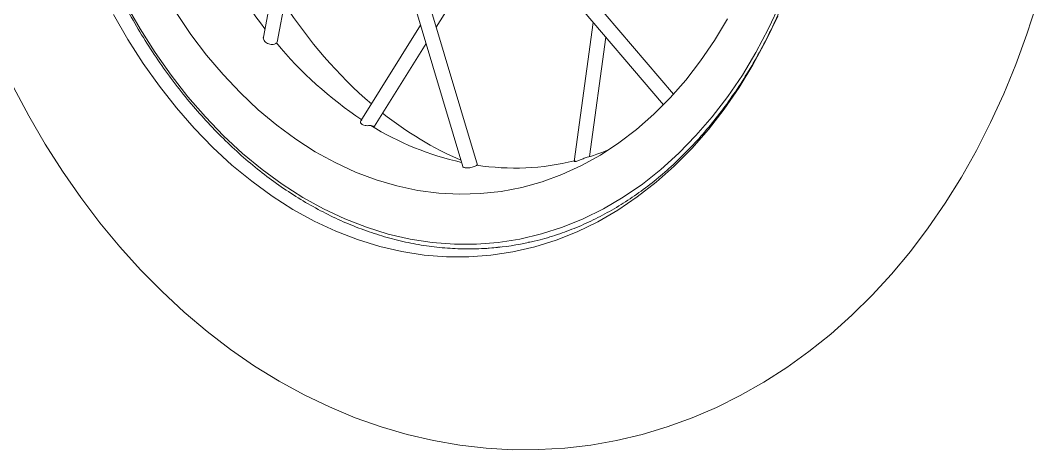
# Model space of a CAD drawing. Header units: millimetres. Extents: x -696 to 165, y -344 to 645.
# Drawn here: x -54.1 to 157.3, y -343.8 to -254.4 of the extents above; entities that cross this region are included whole.
import ezdxf

# ---------------------------------------------------------------- set-up
doc = ezdxf.new("R2010")
doc.units = ezdxf.units.MM

msp = doc.modelspace()

# ---------------------------------------------------------------- linework, layer by layer
at = {"color": 7, "linetype": 'Continuous', "lineweight": 15}
for p, q in [((81.77, -269.81), (29.49, -208.39)), ((27.56, -210.75), (79.7, -272)), ((5.09, -211.88), (-3.51, -257.95)), ((-0.65, -258.95), (7.79, -213.76)), ((41.03, -284.57), (20.36, -215.29)), ((17.39, -215.85), (37.98, -284.84)), ((32.45, -255.83), (46.59, -233.11)), ((29.19, -255.39), (16.79, -275.32)), ((19.61, -276.46), (30.34, -259.23))]:
    msp.add_line(p, q, dxfattribs=at)
at = {"color": 144, "linetype": 'Continuous', "lineweight": 0}
for p, q in [((65.11, -254.87), (61.15, -283.78)), ((64.31, -282.78), (67.72, -257.94))]:
    msp.add_line(p, q, dxfattribs=at)
at = {"color": 7, "linetype": 'Continuous', "lineweight": 15, "flags": 128}
for points in [[(-55.48, -268.29), (-52.28, -274.31), (-48.87, -280.16), (-45.27, -285.82), (-41.48, -291.27), (-37.51, -296.52), (-33.37, -301.54), (-29.05, -306.33), (-24.58, -310.87), (-19.96, -315.15), (-15.2, -319.16), (-10.32, -322.9), (-5.32, -326.34), (-0.21, -329.49), (4.99, -332.33), (10.26, -334.87), (15.6, -337.1), (20.99, -339), (26.43, -340.59), (31.89, -341.86), (37.37, -342.81), (42.85, -343.44), (48.33, -343.75), (53.79, -343.74), (59.22, -343.42), (64.62, -342.78), (69.97, -341.83), (75.26, -340.57), (80.49, -339), (85.64, -337.13), (90.71, -334.95), (95.69, -332.48), (100.56, -329.72), (105.33, -326.66), (109.97, -323.32), (114.49, -319.69), (118.86, -315.79), (123.09, -311.63), (127.16, -307.2), (131.06, -302.52), (134.78, -297.59), (138.32, -292.44), (141.67, -287.06), (144.81, -281.48), (147.75, -275.7), (150.48, -269.73), (152.99, -263.6), (155.27, -257.31), (157.33, -250.88)], [(-21.68, -252.77), (-18.59, -257.33), (-15.32, -261.64), (-11.88, -265.7), (-8.3, -269.49), (-4.58, -273.01), (-0.73, -276.23), (3.23, -279.14), (7.29, -281.75), (11.44, -284.03), (15.66, -285.98), (19.93, -287.59), (24.25, -288.87), (28.6, -289.79), (32.96, -290.37), (37.32, -290.6), (41.66, -290.47), (45.98, -290), (50.24, -289.17), (54.45, -288), (58.59, -286.48), (62.64, -284.63), (66.58, -282.44), (70.41, -279.93), (74.12, -277.11), (77.68, -273.97), (81.09, -270.54), (84.34, -266.83), (87.41, -262.85), (90.3, -258.61), (92.99, -254.12)]]:
    msp.add_lwpolyline(points, dxfattribs=at)
at = {"color": 8, "linetype": 'Continuous', "lineweight": 15, "flags": 128}
for points in [[(-32.09, -251.03), (-29.15, -256.19), (-26.01, -261.13), (-22.7, -265.84), (-19.21, -270.31), (-15.56, -274.51), (-11.77, -278.45), (-7.83, -282.1), (-3.78, -285.46), (0.4, -288.51), (4.67, -291.25), (9.02, -293.66), (13.45, -295.74), (17.94, -297.48), (22.48, -298.89), (27.05, -299.94), (31.63, -300.64), (36.22, -301), (40.79, -300.99), (45.34, -300.64), (49.86, -299.93), (54.31, -298.87), (58.71, -297.47), (63.02, -295.72), (67.23, -293.63), (71.34, -291.22), (75.33, -288.48), (79.19, -285.42), (82.91, -282.06), (86.47, -278.41), (89.86, -274.47), (93.08, -270.26), (96.11, -265.79), (98.94, -261.08), (101.57, -256.13), (103.99, -250.97)], [(-34.7, -253.22), (-31.7, -258.42), (-28.51, -263.4), (-25.13, -268.14), (-21.59, -272.64), (-17.88, -276.88), (-14.03, -280.85), (-10.04, -284.53), (-5.92, -287.91), (-1.69, -290.99), (2.63, -293.75), (7.05, -296.18), (11.54, -298.28), (16.08, -300.04), (20.68, -301.46), (25.3, -302.53), (29.94, -303.25), (34.59, -303.62), (39.22, -303.63), (43.83, -303.28), (48.4, -302.59), (52.92, -301.54), (57.37, -300.14), (61.74, -298.39), (66.02, -296.31), (70.19, -293.9), (74.25, -291.16), (78.17, -288.1), (81.95, -284.73), (85.58, -281.07), (89.04, -277.12), (92.32, -272.9), (95.42, -268.41), (98.32, -263.68), (101.02, -258.71), (103.51, -253.53)]]:
    msp.add_lwpolyline(points, dxfattribs=at)
at = {"color": 144, "linetype": 'Continuous', "lineweight": 0}
for centre, radius, start, end in [((84, -189.2), 109.94, 204.4761, 217.5367), ((81.95, -198.94), 96.32, 212.6493, 229.1618), ((66.15, -217.53), 71.91, 231.4154, 246.5901), ((50.84, -224.59), 60.81, 238.2173, 257.5408), ((48.31, -231.9), 53.34, 286.2251, 292.0869), ((39.22, -242.52), 59.45, 267.2901, 282.2978)]:
    msp.add_arc(centre, radius, start, end, dxfattribs=at)
at = {"color": 7, "linetype": 'Continuous', "lineweight": 15}
for centre, radius, start, end in [((62.3, -206.87), 81.93, 219.6233, 236.4054), ((48.81, -233.56), 51.6, 261.1431, 283.8446)]:
    msp.add_arc(centre, radius, start, end, dxfattribs=at)
for points, knots in [([(90.81, -110.43), (91.33, -111.23), (92.87, -113.53), (95.29, -117.51), (98.02, -122.43), (100.56, -127.52), (102.93, -132.77), (105.1, -138.17), (107.09, -143.7), (108.87, -149.35), (110.44, -155.1), (111.8, -160.94), (112.95, -166.85), (113.88, -172.81), (114.6, -178.81), (115.09, -184.83), (115.35, -190.85), (115.39, -196.87), (115.21, -202.85), (114.8, -208.79), (114.18, -214.67), (113.33, -220.47), (112.26, -226.17), (110.98, -231.77), (109.49, -237.24), (107.8, -242.57), (105.9, -247.75), (103.8, -252.75), (101.52, -257.58), (99.06, -262.22), (96.42, -266.64), (93.61, -270.85), (90.64, -274.83), (87.52, -278.57), (84.26, -282.06), (80.86, -285.3), (77.34, -288.26), (73.69, -290.96), (69.94, -293.38), (66.09, -295.5), (62.15, -297.34), (58.13, -298.87), (54.62, -299.97), (52.44, -300.43), (51.65, -300.6)], [0, 0, 0, 0, 0.012667, 0.036945, 0.061227, 0.08551, 0.109793, 0.134078, 0.158366, 0.182655, 0.206946, 0.23124, 0.255534, 0.27983, 0.304125, 0.328421, 0.352716, 0.377009, 0.4013, 0.425588, 0.449873, 0.474155, 0.498433, 0.522707, 0.546978, 0.571245, 0.59551, 0.619774, 0.644037, 0.668302, 0.692571, 0.716847, 0.741134, 0.765437, 0.789761, 0.814112, 0.838496, 0.86292, 0.887389, 0.91191, 0.936484, 0.961113, 0.985794, 1, 1, 1, 1]), ([(-50.05, -172.24), (-50.08, -173.29), (-50.18, -176.34), (-50.18, -181.41), (-49.95, -187.44), (-49.5, -193.48), (-48.82, -199.49), (-47.91, -205.47), (-46.79, -211.39), (-45.45, -217.25), (-43.89, -223.02), (-42.12, -228.7), (-40.14, -234.26), (-37.96, -239.69), (-35.59, -244.97), (-33.03, -250.1), (-30.29, -255.05), (-27.37, -259.82), (-24.29, -264.38), (-21.05, -268.74), (-17.66, -272.87), (-14.13, -276.76), (-10.47, -280.41), (-6.69, -283.8), (-2.8, -286.92), (1.19, -289.77), (5.27, -292.34), (9.42, -294.61), (13.64, -296.59), (17.92, -298.27), (22.23, -299.64), (26.58, -300.71), (30.94, -301.46), (35.31, -301.9), (39.68, -302.01), (43.15, -301.9), (45.15, -301.64), (45.71, -301.57)], [0, 0, 0, 0, 0.015547, 0.045047, 0.07455, 0.104052, 0.133555, 0.163058, 0.192561, 0.222064, 0.251569, 0.281074, 0.31058, 0.340087, 0.369595, 0.399104, 0.428614, 0.458125, 0.487636, 0.517147, 0.546658, 0.576167, 0.605674, 0.635178, 0.664677, 0.694169, 0.723654, 0.75313, 0.782594, 0.812047, 0.841486, 0.870911, 0.900323, 0.929722, 0.95911, 0.988491, 1, 1, 1, 1])]:
    msp.add_open_spline(points, degree=3, knots=knots, dxfattribs=at)
at = {"color": 144, "linetype": 'Continuous', "lineweight": 0}
for points, knots in [([(-3.49, -257.95), (-3.5, -257.99), (-3.55, -258.14), (-3.46, -258.45), (-3.23, -258.81), (-2.86, -259.12), (-2.41, -259.34), (-1.91, -259.45), (-1.43, -259.44), (-1.05, -259.32), (-0.88, -259.18), (-0.81, -259.12)], [0, 0, 0, 0, 0.046807, 0.170388, 0.29247, 0.41376, 0.535188, 0.657628, 0.781639, 0.907238, 1, 1, 1, 1]), ([(18.81, -276.28), (18.66, -276.31), (18.51, -276.32), (18.2, -276.34), (18.03, -276.33), (17.71, -276.3), (17.55, -276.27), (17.26, -276.19), (17.13, -276.13), (16.91, -276), (16.83, -275.92), (16.72, -275.75), (16.7, -275.67), (16.71, -275.5), (16.73, -275.42), (16.82, -275.26), (16.89, -275.18), (16.97, -275.12)], [0, 0, 0, 0, 0.125, 0.125, 0.25, 0.25, 0.375, 0.375, 0.5, 0.5, 0.625, 0.625, 0.75, 0.75, 0.875, 0.875, 1, 1, 1, 1]), ([(19.6, -276.45), (19.6, -276.46), (19.59, -276.49), (19.43, -276.48), (19.15, -276.4), (18.91, -276.32), (18.81, -276.28)], [0, 0, 0, 0, 0.1345712, 0.4480398, 0.7655213, 1, 1, 1, 1]), ([(63.21, -283.11), (63.08, -283.17), (62.95, -283.23), (62.66, -283.35), (62.51, -283.41), (62.21, -283.53), (62.06, -283.59), (61.78, -283.69), (61.64, -283.73), (61.42, -283.79), (61.33, -283.81), (61.2, -283.82), (61.17, -283.82), (61.14, -283.79), (61.15, -283.76), (61.2, -283.7), (61.25, -283.67), (61.31, -283.63)], [0, 0, 0, 0, 0.125, 0.125, 0.25, 0.25, 0.375, 0.375, 0.5, 0.5, 0.625, 0.625, 0.75, 0.75, 0.875, 0.875, 1, 1, 1, 1]), ([(37.99, -284.83), (37.99, -284.85), (37.99, -284.92), (38.16, -285.02), (38.47, -285.1), (38.91, -285.12), (39.4, -285.09), (39.91, -284.99), (40.36, -284.85), (40.69, -284.69), (40.82, -284.59), (40.87, -284.55)], [0, 0, 0, 0, 0.037546, 0.162327, 0.285596, 0.408064, 0.530672, 0.654301, 0.779517, 0.906337, 1, 1, 1, 1])]:
    msp.add_open_spline(points, degree=3, knots=knots, dxfattribs=at)

doc.saveas('drawing.dxf')
